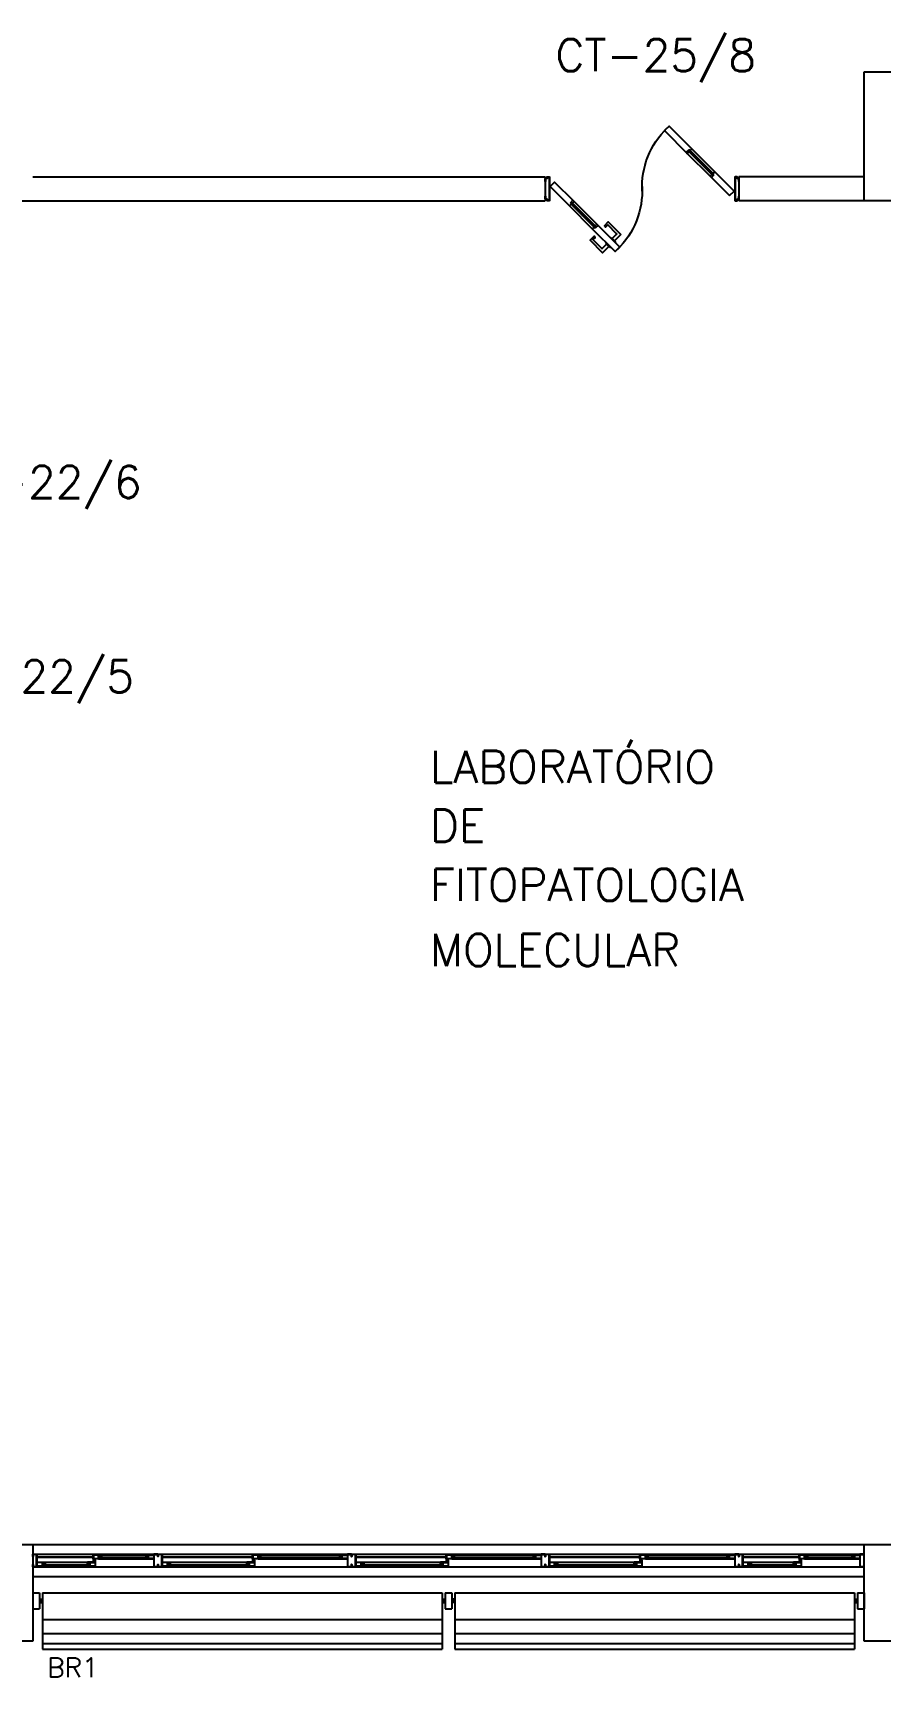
# Model space of a CAD drawing. Header units: millimetres. Extents: x 2686 to 2939, y 1294 to 1441.
# Drawn here: x 2767.12 to 2772.37, y 1331.7 to 1341.89 of the extents above; entities that cross this region are included whole.
import ezdxf

# ---------------------------------------------------------------- set-up
doc = ezdxf.new("R2010")
doc.units = ezdxf.units.MM
for name, color, linetype in [('AR-ALV', 2, 'Continuous'), ('AR-BRISES', 1, 'Continuous'), ('AR-ESQ', 1, 'Continuous'), ('AR-ESTC', 3, 'Continuous'), ('AR-PEITORIL', 1, 'Continuous'), ('AR-PORTA', 1, 'Continuous'), ('BR-LINHAS', 1, 'Continuous'), ('BR-MONTANTE', 242, 'Continuous'), ('BR-PAINEL', 1, 'Continuous'), ('BR-SUPORTE', 1, 'Continuous'), ('BR-TEXTO', 2, 'Continuous'), ('DT-ESQ-BAGUETE-C', 1, 'Continuous'), ('DT-ESQ-BAGUETE-V', 1, 'Continuous'), ('DT-ESQ-CHAPA DOBRADA-V', 1, 'Continuous'), ('DT-ESQ-PERFIL CADEIRA-C', 2, 'Continuous'), ('DT-ESQ-PERFIL CADEIRA-V', 2, 'Continuous'), ('DT-ESQ-PERFIL U SIMPLES-C', 2, 'Continuous'), ('DT-ESQ-PERFIL U-C', 2, 'Continuous'), ('DT-ESQ-PERFIL U-V', 1, 'Continuous'), ('DT-ESQ-VIDRO-C', 2, 'Continuous'), ('DT-TXTMOD', 1, 'Continuous'), ('ENDEREÇO', 2, 'Continuous'), ('maçaneta', 1, 'Continuous'), ('mov', 1, 'Continuous'), ('PM-PERFIL U-C', 2, 'Continuous'), ('PM-VIDRO', 2, 'Continuous'), ('pm1', 2, 'Continuous'), ('pm2', 2, 'Continuous'), ('TEXTO', 2, 'Continuous')]:
    doc.layers.add(name, color=color, linetype=linetype)
doc.styles.add('S10', font='simplex.shx', dxfattribs={"height": 0.1})
doc.styles.add('S12', font='simplex.shx', dxfattribs={"width": 1.1, "height": 0.12})
doc.styles.add('UNB-100', font='simplex.shx', dxfattribs={"height": 0.2})
doc.styles.add('UNB1-100', font='simplex.shx', dxfattribs={"height": 0.2})

# ---------------------------------------------------------------- blocks, each defined once
blk = doc.blocks.new('EF40-P')
at = {"layer": 'DT-ESQ-BAGUETE-C', "ltscale": 0.1}
for points in [[(0.422, -0.08), (0.409, -0.08), (0.409, -0.079), (0.422, -0.079, 0.414214), (0.422, -0.078), (0.422, -0.067, 0.414214), (0.422, -0.067), (0.409, -0.067), (0.409, -0.065), (0.422, -0.065, -0.414214), (0.424, -0.067), (0.424, -0.079, -0.414214)], [(0.702, -0.08), (0.715, -0.08), (0.715, -0.079), (0.702, -0.079, -0.414214), (0.702, -0.078), (0.702, -0.067, -0.414214), (0.702, -0.067), (0.715, -0.067), (0.715, -0.065), (0.702, -0.065, 0.414214), (0.7, -0.067), (0.7, -0.079, 0.414214)], [(1.41, -0.08), (1.396, -0.08), (1.396, -0.079), (1.409, -0.079, 0.414214), (1.41, -0.078), (1.41, -0.067, 0.414214), (1.409, -0.067), (1.396, -0.067), (1.396, -0.065), (1.41, -0.065, -0.414214), (1.411, -0.067), (1.411, -0.079, -0.414214)], [(1.901, -0.08), (1.915, -0.08), (1.915, -0.079), (1.902, -0.079, -0.414214), (1.901, -0.078), (1.901, -0.067, -0.414214), (1.902, -0.067), (1.915, -0.067), (1.915, -0.065), (1.901, -0.065, 0.414214), (1.9, -0.067), (1.9, -0.079, 0.414214)], [(2.61, -0.08), (2.596, -0.08), (2.596, -0.079), (2.609, -0.079, 0.414214), (2.61, -0.078), (2.61, -0.067, 0.414214), (2.609, -0.067), (2.596, -0.067), (2.596, -0.065), (2.61, -0.065, -0.414214), (2.611, -0.067), (2.611, -0.079, -0.414214)], [(3.101, -0.08), (3.115, -0.08), (3.115, -0.079), (3.102, -0.079, -0.414214), (3.101, -0.078), (3.101, -0.067, -0.414214), (3.102, -0.067), (3.115, -0.067), (3.115, -0.065), (3.101, -0.065, 0.414214), (3.1, -0.067), (3.1, -0.079, 0.414214)], [(3.81, -0.08), (3.796, -0.08), (3.796, -0.079), (3.809, -0.079, 0.414214), (3.81, -0.078), (3.81, -0.067, 0.414214), (3.809, -0.067), (3.796, -0.067), (3.796, -0.065), (3.81, -0.065, -0.414214), (3.811, -0.067), (3.811, -0.079, -0.414214)], [(4.301, -0.08), (4.315, -0.08), (4.315, -0.079), (4.302, -0.079, -0.414214), (4.301, -0.078), (4.301, -0.067, -0.414214), (4.302, -0.067), (4.315, -0.067), (4.315, -0.065), (4.301, -0.065, 0.414214), (4.3, -0.067), (4.3, -0.079, 0.414214)], [(4.797, -0.08), (4.784, -0.08), (4.784, -0.079), (4.797, -0.079, 0.414214), (4.797, -0.078), (4.797, -0.067, 0.414214), (4.797, -0.067), (4.784, -0.067), (4.784, -0.065), (4.797, -0.065, -0.414214), (4.799, -0.067), (4.799, -0.079, -0.414214)], [(5.076, -0.08), (5.09, -0.08), (5.09, -0.079), (5.077, -0.079, -0.414214), (5.076, -0.078), (5.076, -0.067, -0.414214), (5.077, -0.067), (5.09, -0.067), (5.09, -0.065), (5.076, -0.065, 0.414214), (5.075, -0.067), (5.075, -0.079, 0.414214)], [(0.073, -0.125), (0.06, -0.125), (0.06, -0.124), (0.073, -0.124, 0.414214), (0.073, -0.123), (0.073, -0.112, 0.414214), (0.073, -0.112), (0.06, -0.112), (0.06, -0.11), (0.073, -0.11, -0.414214), (0.075, -0.112), (0.075, -0.124, -0.414214)], [(0.339, -0.125), (0.352, -0.125), (0.352, -0.124), (0.34, -0.124, -0.414214), (0.339, -0.123), (0.339, -0.112, -0.414214), (0.34, -0.112), (0.352, -0.112), (0.352, -0.11), (0.339, -0.11, 0.414214), (0.337, -0.112), (0.337, -0.124, 0.414214)], [(0.848, -0.125), (0.835, -0.125), (0.835, -0.124), (0.848, -0.124, 0.414214), (0.848, -0.123), (0.848, -0.112, 0.414214), (0.848, -0.112), (0.835, -0.112), (0.835, -0.11), (0.848, -0.11, -0.414214), (0.85, -0.112), (0.85, -0.124, -0.414214)], [(1.326, -0.125), (1.34, -0.125), (1.34, -0.124), (1.327, -0.124, -0.414214), (1.326, -0.123), (1.326, -0.112, -0.414214), (1.327, -0.112), (1.34, -0.112), (1.34, -0.11), (1.326, -0.11, 0.414214), (1.325, -0.112), (1.325, -0.124, 0.414214)], [(2.048, -0.125), (2.035, -0.125), (2.035, -0.124), (2.048, -0.124, 0.414214), (2.048, -0.123), (2.048, -0.112, 0.414214), (2.048, -0.112), (2.035, -0.112), (2.035, -0.11), (2.048, -0.11, -0.414214), (2.05, -0.112), (2.05, -0.124, -0.414214)], [(2.526, -0.125), (2.54, -0.125), (2.54, -0.124), (2.527, -0.124, -0.414214), (2.526, -0.123), (2.526, -0.112, -0.414214), (2.527, -0.112), (2.54, -0.112), (2.54, -0.11), (2.526, -0.11, 0.414214), (2.525, -0.112), (2.525, -0.124, 0.414214)], [(3.248, -0.125), (3.235, -0.125), (3.235, -0.124), (3.248, -0.124, 0.414214), (3.248, -0.123), (3.248, -0.112, 0.414214), (3.248, -0.112), (3.235, -0.112), (3.235, -0.11), (3.248, -0.11, -0.414214), (3.25, -0.112), (3.25, -0.124, -0.414214)], [(3.726, -0.125), (3.74, -0.125), (3.74, -0.124), (3.727, -0.124, -0.414214), (3.726, -0.123), (3.726, -0.112, -0.414214), (3.727, -0.112), (3.74, -0.112), (3.74, -0.11), (3.726, -0.11, 0.414214), (3.725, -0.112), (3.725, -0.124, 0.414214)], [(4.448, -0.125), (4.435, -0.125), (4.435, -0.124), (4.448, -0.124, 0.414214), (4.448, -0.123), (4.448, -0.112, 0.414214), (4.448, -0.112), (4.435, -0.112), (4.435, -0.11), (4.448, -0.11, -0.414214), (4.45, -0.112), (4.45, -0.124, -0.414214)], [(4.714, -0.125), (4.727, -0.125), (4.727, -0.124), (4.714, -0.124, -0.414214), (4.714, -0.123), (4.714, -0.112, -0.414214), (4.714, -0.112), (4.727, -0.112), (4.727, -0.11), (4.714, -0.11, 0.414214), (4.712, -0.112), (4.712, -0.124, 0.414214)]]:
    blk.add_lwpolyline(points, format="xyb", close=True, dxfattribs=at)
at = {"layer": 'DT-ESQ-BAGUETE-V', "ltscale": 0.1}
for p, q in [((0.422, -0.065), (0.702, -0.065)), ((1.41, -0.065), (1.901, -0.065)), ((2.61, -0.065), (3.101, -0.065)), ((3.81, -0.065), (4.301, -0.065)), ((4.797, -0.065), (5.076, -0.065)), ((0.073, -0.11), (0.339, -0.11)), ((0.848, -0.11), (1.326, -0.11)), ((2.048, -0.11), (2.526, -0.11)), ((3.248, -0.11), (3.726, -0.11)), ((4.448, -0.11), (4.714, -0.11))]:
    blk.add_line(p, q, dxfattribs=at)
at = {"layer": 'DT-ESQ-CHAPA DOBRADA-V', "ltscale": 0.1}
for p, q in [((0.025, -0.077), (0.374, -0.077)), ((0.025, -0.08), (0.374, -0.08)), ((0.8, -0.077), (1.361, -0.077)), ((0.8, -0.08), (1.361, -0.08)), ((2, -0.077), (2.561, -0.077)), ((2, -0.08), (2.561, -0.08)), ((3.2, -0.077), (3.761, -0.077)), ((3.2, -0.08), (3.761, -0.08)), ((4.4, -0.077), (4.749, -0.077)), ((4.4, -0.08), (4.749, -0.08))]:
    blk.add_line(p, q, dxfattribs=at)
at = {"layer": 'DT-ESQ-PERFIL CADEIRA-C', "ltscale": 0.1}
for p, q in [((0.376, -0.088), (0.422, -0.088)), ((0.75, -0.088), (0.702, -0.088)), ((1.363, -0.088), (1.41, -0.088)), ((1.95, -0.088), (1.901, -0.088)), ((2.563, -0.088), (2.61, -0.088)), ((3.15, -0.088), (3.101, -0.088)), ((3.763, -0.088), (3.81, -0.088)), ((4.35, -0.088), (4.301, -0.088)), ((4.751, -0.088), (4.797, -0.088)), ((5.125, -0.088), (5.076, -0.088)), ((0.025, -0.134), (0.073, -0.134)), ((0.385, -0.134), (0.339, -0.134)), ((0.8, -0.134), (0.848, -0.134)), ((1.373, -0.134), (1.326, -0.134)), ((2, -0.134), (2.048, -0.134)), ((2.573, -0.134), (2.526, -0.134)), ((3.2, -0.134), (3.248, -0.134)), ((3.773, -0.134), (3.726, -0.134)), ((4.4, -0.134), (4.448, -0.134)), ((4.76, -0.134), (4.714, -0.134))]:
    blk.add_line(p, q, dxfattribs=at)
for points in [[(0.422, -0.087, -1), (0.422, -0.09), (0.376, -0.09, -0.414214), (0.374, -0.088), (0.374, -0.067, -0.414214), (0.376, -0.065), (0.407, -0.065, -0.414214), (0.409, -0.067), (0.409, -0.087)], [(0.409, -0.088, -0.198913), (0.408, -0.088, -0.198913), (0.407, -0.087), (0.407, -0.067, 0.414214), (0.407, -0.067), (0.376, -0.067, 0.414214), (0.375, -0.067), (0.375, -0.088, 0.414214), (0.376, -0.088)], [(0.702, -0.09), (0.75, -0.09), (0.75, -0.088), (0.715, -0.088, 0.198912), (0.716, -0.088, 0.198913), (0.716, -0.087), (0.716, -0.067, -0.414214), (0.717, -0.067), (0.75, -0.067), (0.75, -0.065), (0.716, -0.065, 0.414214), (0.715, -0.067), (0.715, -0.079), (0.715, -0.08), (0.715, -0.087), (0.702, -0.087, 1)], [(1.41, -0.087, -1), (1.41, -0.09), (1.363, -0.09, -0.414214), (1.361, -0.088), (1.361, -0.067, -0.414214), (1.363, -0.065), (1.395, -0.065, -0.414214), (1.396, -0.067), (1.396, -0.087)], [(1.396, -0.088, -0.198913), (1.395, -0.088, -0.198913), (1.395, -0.087), (1.395, -0.067, 0.414214), (1.394, -0.067), (1.363, -0.067, 0.414214), (1.363, -0.067), (1.363, -0.088, 0.414214), (1.363, -0.088)], [(1.901, -0.09), (1.95, -0.09), (1.95, -0.088), (1.915, -0.088, 0.198912), (1.916, -0.088, 0.198913), (1.916, -0.087), (1.916, -0.067, -0.414214), (1.917, -0.067), (1.95, -0.067), (1.95, -0.065), (1.916, -0.065, 0.414214), (1.915, -0.067), (1.915, -0.079), (1.915, -0.08), (1.915, -0.087), (1.901, -0.087, 1)], [(2.61, -0.087, -1), (2.61, -0.09), (2.563, -0.09, -0.414214), (2.561, -0.088), (2.561, -0.067, -0.414214), (2.563, -0.065), (2.595, -0.065, -0.414214), (2.596, -0.067), (2.596, -0.087)], [(2.596, -0.088, -0.198913), (2.595, -0.088, -0.198913), (2.595, -0.087), (2.595, -0.067, 0.414214), (2.594, -0.067), (2.563, -0.067, 0.414214), (2.563, -0.067), (2.563, -0.088, 0.414214), (2.563, -0.088)], [(3.101, -0.09), (3.15, -0.09), (3.15, -0.088), (3.115, -0.088, 0.198912), (3.116, -0.088, 0.198913), (3.116, -0.087), (3.116, -0.067, -0.414214), (3.117, -0.067), (3.15, -0.067), (3.15, -0.065), (3.116, -0.065, 0.414214), (3.115, -0.067), (3.115, -0.079), (3.115, -0.08), (3.115, -0.087), (3.101, -0.087, 1)], [(3.81, -0.087, -1), (3.81, -0.09), (3.763, -0.09, -0.414214), (3.761, -0.088), (3.761, -0.067, -0.414214), (3.763, -0.065), (3.795, -0.065, -0.414214), (3.796, -0.067), (3.796, -0.087)], [(3.796, -0.088, -0.198913), (3.795, -0.088, -0.198913), (3.795, -0.087), (3.795, -0.067, 0.414214), (3.794, -0.067), (3.763, -0.067, 0.414214), (3.763, -0.067), (3.763, -0.088, 0.414214), (3.763, -0.088)], [(4.301, -0.09), (4.35, -0.09), (4.35, -0.088), (4.315, -0.088, 0.198912), (4.316, -0.088, 0.198913), (4.316, -0.087), (4.316, -0.067, -0.414214), (4.317, -0.067), (4.35, -0.067), (4.35, -0.065), (4.316, -0.065, 0.414214), (4.315, -0.067), (4.315, -0.079), (4.315, -0.08), (4.315, -0.087), (4.301, -0.087, 1)], [(4.797, -0.087, -1), (4.797, -0.09), (4.751, -0.09, -0.414214), (4.749, -0.088), (4.749, -0.067, -0.414214), (4.751, -0.065), (4.782, -0.065, -0.414214), (4.784, -0.067), (4.784, -0.087)], [(4.784, -0.088, -0.198913), (4.783, -0.088, -0.198913), (4.782, -0.087), (4.782, -0.067, 0.414214), (4.782, -0.067), (4.751, -0.067, 0.414214), (4.75, -0.067), (4.75, -0.088, 0.414214), (4.751, -0.088)], [(5.076, -0.09), (5.125, -0.09), (5.125, -0.088), (5.09, -0.088, 0.198912), (5.091, -0.088, 0.198913), (5.091, -0.087), (5.091, -0.067, -0.414214), (5.092, -0.067), (5.125, -0.067), (5.125, -0.065), (5.091, -0.065, 0.414214), (5.09, -0.067), (5.09, -0.079), (5.09, -0.08), (5.09, -0.087), (5.076, -0.087, 1)], [(0.073, -0.135), (0.025, -0.135), (0.025, -0.134), (0.06, -0.134, -0.198912), (0.059, -0.133, -0.198913), (0.059, -0.132), (0.059, -0.112, 0.414214), (0.058, -0.112), (0.025, -0.112), (0.025, -0.11), (0.059, -0.11, -0.414214), (0.06, -0.112), (0.06, -0.124), (0.06, -0.125), (0.06, -0.132), (0.073, -0.132, -1)], [(0.339, -0.132, 1), (0.339, -0.135), (0.385, -0.135, 0.414214), (0.387, -0.133), (0.387, -0.112, 0.414214), (0.385, -0.11), (0.354, -0.11, 0.414214), (0.352, -0.112), (0.352, -0.132)], [(0.352, -0.134, 0.198913), (0.354, -0.133, 0.198913), (0.354, -0.132), (0.354, -0.112, -0.414214), (0.354, -0.112), (0.385, -0.112, -0.414214), (0.386, -0.112), (0.386, -0.133, -0.414214), (0.385, -0.134)], [(0.848, -0.135), (0.8, -0.135), (0.8, -0.134), (0.835, -0.134, -0.198912), (0.834, -0.133, -0.198913), (0.833, -0.132), (0.833, -0.112, 0.414214), (0.833, -0.112), (0.8, -0.112), (0.8, -0.11), (0.833, -0.11, -0.414214), (0.835, -0.112), (0.835, -0.124), (0.835, -0.125), (0.835, -0.132), (0.848, -0.132, -1)], [(1.326, -0.132, 1), (1.326, -0.135), (1.373, -0.135, 0.414214), (1.375, -0.133), (1.375, -0.112, 0.414214), (1.373, -0.11), (1.341, -0.11, 0.414214), (1.34, -0.112), (1.34, -0.132)], [(1.34, -0.134, 0.198913), (1.341, -0.133, 0.198913), (1.341, -0.132), (1.341, -0.112, -0.414214), (1.342, -0.112), (1.373, -0.112, -0.414214), (1.373, -0.112), (1.373, -0.133, -0.414214), (1.373, -0.134)], [(2.048, -0.135), (2, -0.135), (2, -0.134), (2.035, -0.134, -0.198912), (2.034, -0.133, -0.198913), (2.033, -0.132), (2.033, -0.112, 0.414214), (2.033, -0.112), (2, -0.112), (2, -0.11), (2.033, -0.11, -0.414214), (2.035, -0.112), (2.035, -0.124), (2.035, -0.125), (2.035, -0.132), (2.048, -0.132, -1)], [(2.526, -0.132, 1), (2.526, -0.135), (2.573, -0.135, 0.414214), (2.575, -0.133), (2.575, -0.112, 0.414214), (2.573, -0.11), (2.541, -0.11, 0.414214), (2.54, -0.112), (2.54, -0.132)], [(2.54, -0.134, 0.198913), (2.541, -0.133, 0.198913), (2.541, -0.132), (2.541, -0.112, -0.414214), (2.542, -0.112), (2.573, -0.112, -0.414214), (2.573, -0.112), (2.573, -0.133, -0.414214), (2.573, -0.134)], [(3.248, -0.135), (3.2, -0.135), (3.2, -0.134), (3.235, -0.134, -0.198912), (3.234, -0.133, -0.198913), (3.233, -0.132), (3.233, -0.112, 0.414214), (3.233, -0.112), (3.2, -0.112), (3.2, -0.11), (3.233, -0.11, -0.414214), (3.235, -0.112), (3.235, -0.124), (3.235, -0.125), (3.235, -0.132), (3.248, -0.132, -1)], [(3.726, -0.132, 1), (3.726, -0.135), (3.773, -0.135, 0.414214), (3.775, -0.133), (3.775, -0.112, 0.414214), (3.773, -0.11), (3.741, -0.11, 0.414214), (3.74, -0.112), (3.74, -0.132)], [(3.74, -0.134, 0.198913), (3.741, -0.133, 0.198913), (3.741, -0.132), (3.741, -0.112, -0.414214), (3.742, -0.112), (3.773, -0.112, -0.414214), (3.773, -0.112), (3.773, -0.133, -0.414214), (3.773, -0.134)], [(4.448, -0.135), (4.4, -0.135), (4.4, -0.134), (4.435, -0.134, -0.198912), (4.434, -0.133, -0.198913), (4.433, -0.132), (4.433, -0.112, 0.414214), (4.433, -0.112), (4.4, -0.112), (4.4, -0.11), (4.433, -0.11, -0.414214), (4.435, -0.112), (4.435, -0.124), (4.435, -0.125), (4.435, -0.132), (4.448, -0.132, -1)], [(4.714, -0.132, 1), (4.714, -0.135), (4.76, -0.135, 0.414214), (4.762, -0.133), (4.762, -0.112, 0.414214), (4.76, -0.11), (4.729, -0.11, 0.414214), (4.727, -0.112), (4.727, -0.132)], [(4.727, -0.134, 0.198913), (4.729, -0.133, 0.198913), (4.729, -0.132), (4.729, -0.112, -0.414214), (4.729, -0.112), (4.76, -0.112, -0.414214), (4.761, -0.112), (4.761, -0.133, -0.414214), (4.76, -0.134)]]:
    blk.add_lwpolyline(points, format="xyb", close=True, dxfattribs=at)
at = {"layer": 'DT-ESQ-PERFIL CADEIRA-V', "ltscale": 0.1}
for p, q in [((0.407, -0.09), (0.702, -0.09)), ((1.395, -0.09), (1.901, -0.09)), ((2.595, -0.09), (3.101, -0.09)), ((3.795, -0.09), (4.301, -0.09)), ((4.782, -0.09), (5.076, -0.09)), ((0.073, -0.135), (0.339, -0.135)), ((0.848, -0.135), (1.326, -0.135)), ((2.048, -0.135), (2.526, -0.135)), ((3.248, -0.135), (3.726, -0.135)), ((4.448, -0.135), (4.714, -0.135))]:
    blk.add_line(p, q, dxfattribs=at)
at = {"layer": 'DT-ESQ-PERFIL U SIMPLES-C', "ltscale": 0.1}
for points in [[(0.376, -0.102), (0.384, -0.102), (0.384, -0.1), (0.376, -0.1, -0.414214), (0.375, -0.1), (0.375, -0.092, -0.414214), (0.376, -0.091), (0.384, -0.091), (0.384, -0.09), (0.376, -0.09, 0.414214), (0.374, -0.092), (0.374, -0.1, 0.414214)], [(0.385, -0.098), (0.377, -0.098), (0.377, -0.1), (0.385, -0.1, -0.414214), (0.386, -0.1), (0.386, -0.108, -0.414214), (0.385, -0.109), (0.377, -0.109), (0.377, -0.11), (0.385, -0.11, 0.414214), (0.387, -0.108), (0.387, -0.1, 0.414214)], [(1.363, -0.102), (1.371, -0.102), (1.371, -0.1), (1.363, -0.1, -0.414214), (1.363, -0.1), (1.363, -0.092, -0.414214), (1.363, -0.091), (1.371, -0.091), (1.371, -0.09), (1.363, -0.09, 0.414214), (1.361, -0.092), (1.361, -0.1, 0.414214)], [(1.373, -0.098), (1.365, -0.098), (1.365, -0.1), (1.373, -0.1, -0.414214), (1.373, -0.1), (1.373, -0.108, -0.414214), (1.373, -0.109), (1.365, -0.109), (1.365, -0.11), (1.373, -0.11, 0.414214), (1.375, -0.108), (1.375, -0.1, 0.414214)], [(2.563, -0.102), (2.571, -0.102), (2.571, -0.1), (2.563, -0.1, -0.414214), (2.563, -0.1), (2.563, -0.092, -0.414214), (2.563, -0.091), (2.571, -0.091), (2.571, -0.09), (2.563, -0.09, 0.414214), (2.561, -0.092), (2.561, -0.1, 0.414214)], [(2.573, -0.098), (2.565, -0.098), (2.565, -0.1), (2.573, -0.1, -0.414214), (2.573, -0.1), (2.573, -0.108, -0.414214), (2.573, -0.109), (2.565, -0.109), (2.565, -0.11), (2.573, -0.11, 0.414214), (2.575, -0.108), (2.575, -0.1, 0.414214)], [(3.763, -0.102), (3.771, -0.102), (3.771, -0.1), (3.763, -0.1, -0.414214), (3.763, -0.1), (3.763, -0.092, -0.414214), (3.763, -0.091), (3.771, -0.091), (3.771, -0.09), (3.763, -0.09, 0.414214), (3.761, -0.092), (3.761, -0.1, 0.414214)], [(3.773, -0.098), (3.765, -0.098), (3.765, -0.1), (3.773, -0.1, -0.414214), (3.773, -0.1), (3.773, -0.108, -0.414214), (3.773, -0.109), (3.765, -0.109), (3.765, -0.11), (3.773, -0.11, 0.414214), (3.775, -0.108), (3.775, -0.1, 0.414214)], [(4.751, -0.102), (4.759, -0.102), (4.759, -0.1), (4.751, -0.1, -0.414214), (4.75, -0.1), (4.75, -0.092, -0.414214), (4.751, -0.091), (4.759, -0.091), (4.759, -0.09), (4.751, -0.09, 0.414214), (4.749, -0.092), (4.749, -0.1, 0.414214)], [(4.76, -0.098), (4.752, -0.098), (4.752, -0.1), (4.76, -0.1, -0.414214), (4.761, -0.1), (4.761, -0.108, -0.414214), (4.76, -0.109), (4.752, -0.109), (4.752, -0.11), (4.76, -0.11, 0.414214), (4.762, -0.108), (4.762, -0.1, 0.414214)]]:
    blk.add_lwpolyline(points, format="xyb", close=True, dxfattribs=at)
at = {"layer": 'DT-ESQ-PERFIL U-C', "ltscale": 0.1}
for points in [[(0, -0.062, -0.414214), (0.001, -0.06), (0.023, -0.06, -0.414214), (0.025, -0.062), (0.025, -0.139, -0.414214), (0.023, -0.14), (0.001, -0.14, -0.414214), (0, -0.139), (0, -0.125), (0.001, -0.125), (0.001, -0.138, 0.414214), (0.002, -0.139), (0.023, -0.139, 0.414214), (0.023, -0.138), (0.023, -0.062, 0.414214), (0.023, -0.062), (0.002, -0.062, 0.414214), (0.001, -0.062), (0.001, -0.075), (0, -0.075)], [(0.775, -0.062, 0.414214), (0.773, -0.06), (0.751, -0.06, 0.414214), (0.75, -0.062), (0.75, -0.139, 0.414214), (0.751, -0.14), (0.773, -0.14, 0.414214), (0.775, -0.139), (0.775, -0.125), (0.773, -0.125), (0.773, -0.138, -0.414214), (0.773, -0.139), (0.752, -0.139, -0.414214), (0.751, -0.138), (0.751, -0.062, -0.414214), (0.752, -0.062), (0.773, -0.062, -0.414214), (0.773, -0.062), (0.773, -0.075), (0.775, -0.075)], [(0.775, -0.062, -0.414214), (0.776, -0.06), (0.798, -0.06, -0.414214), (0.8, -0.062), (0.8, -0.139, -0.414214), (0.798, -0.14), (0.776, -0.14, -0.414214), (0.775, -0.139), (0.775, -0.125), (0.776, -0.125), (0.776, -0.138, 0.414214), (0.777, -0.139), (0.798, -0.139, 0.414214), (0.798, -0.138), (0.798, -0.062, 0.414214), (0.798, -0.062), (0.777, -0.062, 0.414214), (0.776, -0.062), (0.776, -0.075), (0.775, -0.075)], [(1.975, -0.062, 0.414214), (1.973, -0.06), (1.951, -0.06, 0.414214), (1.95, -0.062), (1.95, -0.139, 0.414214), (1.951, -0.14), (1.973, -0.14, 0.414214), (1.975, -0.139), (1.975, -0.125), (1.973, -0.125), (1.973, -0.138, -0.414214), (1.973, -0.139), (1.952, -0.139, -0.414214), (1.951, -0.138), (1.951, -0.062, -0.414214), (1.952, -0.062), (1.973, -0.062, -0.414214), (1.973, -0.062), (1.973, -0.075), (1.975, -0.075)], [(1.975, -0.062, -0.414214), (1.976, -0.06), (1.998, -0.06, -0.414214), (2, -0.062), (2, -0.139, -0.414214), (1.998, -0.14), (1.976, -0.14, -0.414214), (1.975, -0.139), (1.975, -0.125), (1.976, -0.125), (1.976, -0.138, 0.414214), (1.977, -0.139), (1.998, -0.139, 0.414214), (1.998, -0.138), (1.998, -0.062, 0.414214), (1.998, -0.062), (1.977, -0.062, 0.414214), (1.976, -0.062), (1.976, -0.075), (1.975, -0.075)], [(3.175, -0.062, 0.414214), (3.173, -0.06), (3.151, -0.06, 0.414214), (3.15, -0.062), (3.15, -0.139, 0.414214), (3.151, -0.14), (3.173, -0.14, 0.414214), (3.175, -0.139), (3.175, -0.125), (3.173, -0.125), (3.173, -0.138, -0.414214), (3.173, -0.139), (3.152, -0.139, -0.414214), (3.151, -0.138), (3.151, -0.062, -0.414214), (3.152, -0.062), (3.173, -0.062, -0.414214), (3.173, -0.062), (3.173, -0.075), (3.175, -0.075)], [(3.175, -0.062, -0.414214), (3.176, -0.06), (3.198, -0.06, -0.414214), (3.2, -0.062), (3.2, -0.139, -0.414214), (3.198, -0.14), (3.176, -0.14, -0.414214), (3.175, -0.139), (3.175, -0.125), (3.176, -0.125), (3.176, -0.138, 0.414214), (3.177, -0.139), (3.198, -0.139, 0.414214), (3.198, -0.138), (3.198, -0.062, 0.414214), (3.198, -0.062), (3.177, -0.062, 0.414214), (3.176, -0.062), (3.176, -0.075), (3.175, -0.075)], [(4.375, -0.062, 0.414214), (4.373, -0.06), (4.351, -0.06, 0.414214), (4.35, -0.062), (4.35, -0.139, 0.414214), (4.351, -0.14), (4.373, -0.14, 0.414214), (4.375, -0.139), (4.375, -0.125), (4.373, -0.125), (4.373, -0.138, -0.414214), (4.373, -0.139), (4.352, -0.139, -0.414214), (4.351, -0.138), (4.351, -0.062, -0.414214), (4.352, -0.062), (4.373, -0.062, -0.414214), (4.373, -0.062), (4.373, -0.075), (4.375, -0.075)], [(4.375, -0.062, -0.414214), (4.376, -0.06), (4.398, -0.06, -0.414214), (4.4, -0.062), (4.4, -0.139, -0.414214), (4.398, -0.14), (4.376, -0.14, -0.414214), (4.375, -0.139), (4.375, -0.125), (4.376, -0.125), (4.376, -0.138, 0.414214), (4.377, -0.139), (4.398, -0.139, 0.414214), (4.398, -0.138), (4.398, -0.062, 0.414214), (4.398, -0.062), (4.377, -0.062, 0.414214), (4.376, -0.062), (4.376, -0.075), (4.375, -0.075)], [(5.15, -0.062, 0.414214), (5.148, -0.06), (5.126, -0.06, 0.414214), (5.125, -0.062), (5.125, -0.139, 0.414214), (5.126, -0.14), (5.148, -0.14, 0.414214), (5.15, -0.139), (5.15, -0.125), (5.148, -0.125), (5.148, -0.138, -0.414214), (5.148, -0.139), (5.127, -0.139, -0.414214), (5.126, -0.138), (5.126, -0.062, -0.414214), (5.127, -0.062), (5.148, -0.062, -0.414214), (5.148, -0.062), (5.148, -0.075), (5.15, -0.075)]]:
    blk.add_lwpolyline(points, format="xyb", close=True, dxfattribs=at)
at = {"layer": 'DT-ESQ-PERFIL U-V', "ltscale": 0.1}
for p, q in [((0.023, -0.06), (0.751, -0.06)), ((0.798, -0.06), (1.951, -0.06)), ((1.998, -0.06), (3.151, -0.06)), ((3.198, -0.06), (4.351, -0.06)), ((4.398, -0.06), (5.126, -0.06)), ((0.023, -0.14), (0.751, -0.14)), ((0.798, -0.14), (1.951, -0.14)), ((1.998, -0.14), (3.151, -0.14)), ((3.198, -0.14), (4.351, -0.14)), ((4.398, -0.14), (5.126, -0.14))]:
    blk.add_line(p, q, dxfattribs=at)
at = {"layer": 'DT-ESQ-VIDRO-C', "ltscale": 0.1}
for points in [[(0.713, -0.085), (0.713, -0.082), (0.412, -0.082), (0.412, -0.085)], [(1.912, -0.085), (1.912, -0.082), (1.399, -0.082), (1.399, -0.085)], [(3.112, -0.085), (3.112, -0.082), (2.599, -0.082), (2.599, -0.085)], [(4.312, -0.085), (4.312, -0.082), (3.799, -0.082), (3.799, -0.085)], [(5.087, -0.085), (5.087, -0.082), (4.786, -0.082), (4.786, -0.085)], [(0.063, -0.13), (0.063, -0.127), (0.349, -0.127), (0.349, -0.13)], [(0.838, -0.13), (0.838, -0.127), (1.337, -0.127), (1.337, -0.13)], [(2.038, -0.13), (2.038, -0.127), (2.537, -0.127), (2.537, -0.13)], [(3.238, -0.13), (3.238, -0.127), (3.737, -0.127), (3.737, -0.13)], [(4.438, -0.13), (4.438, -0.127), (4.724, -0.127), (4.724, -0.13)]]:
    blk.add_lwpolyline(points, close=True, dxfattribs=at)
at = {"layer": 'DT-TXTMOD', "ltscale": 0.1, "style": 'S10', "flags": 3}
for tag, p in [('M01', (0.025, -0.28)), ('M02', (0.325, -0.28)), ('M03', (0.627, -0.28)), ('M04', (0.929, -0.28)), ('M05', (1.231, -0.28)), ('M06', (1.532, -0.28)), ('M07', (1.834, -0.28)), ('M08', (2.136, -0.28)), ('M09', (2.438, -0.28)), ('M10', (2.739, -0.28)), ('M11', (3.041, -0.28)), ('M12', (3.343, -0.28)), ('M13', (3.645, -0.28)), ('M14', (3.946, -0.28)), ('M15', (4.248, -0.28)), ('M16', (4.55, -0.28)), ('M17', (4.852, -0.28))]:
    blk.add_attdef(tag, p, '', height=0.1, dxfattribs=at)
blk = doc.blocks.new('BR-MODULO1')
at = {"layer": 'BR-LINHAS'}
for p, q in [((0.06, -0.265), (2.535, -0.265)), ((2.615, -0.265), (5.09, -0.265)), ((0.06, -0.352), (2.535, -0.352)), ((2.615, -0.352), (5.09, -0.352)), ((0.06, -0.415), (2.535, -0.415)), ((2.615, -0.415), (5.09, -0.415))]:
    blk.add_line(p, q, dxfattribs=at)
at = {"layer": 'BR-MONTANTE'}
for p, q in [((0, -0.1), (0, -0.2)), ((0, -0.1), (0.04, -0.1)), ((0.04, -0.1), (0.04, -0.2)), ((2.555, -0.1), (2.595, -0.1)), ((2.555, -0.1), (2.555, -0.2)), ((2.595, -0.1), (2.595, -0.2)), ((5.11, -0.1), (5.11, -0.2)), ((5.11, -0.1), (5.15, -0.1)), ((5.15, -0.1), (5.15, -0.2)), ((0, -0.2), (0.04, -0.2)), ((2.555, -0.2), (2.595, -0.2)), ((5.11, -0.2), (5.15, -0.2))]:
    blk.add_line(p, q, dxfattribs=at)
at = {"layer": 'BR-PAINEL'}
for p, q in [((0.06, -0.1), (2.535, -0.1)), ((0.06, -0.1), (0.06, -0.45)), ((2.535, -0.1), (2.535, -0.45)), ((2.615, -0.1), (2.615, -0.45)), ((2.615, -0.1), (5.09, -0.1)), ((5.09, -0.1), (5.09, -0.45)), ((0.06, -0.45), (2.535, -0.45)), ((2.615, -0.45), (5.09, -0.45))]:
    blk.add_line(p, q, dxfattribs=at)
at = {"layer": 'BR-SUPORTE'}
for p, q in [((0.04, -0.14), (0.06, -0.14)), ((0.04, -0.16), (0.06, -0.16)), ((0.05, -0.14), (0.05, -0.16)), ((2.535, -0.14), (2.555, -0.14)), ((2.535, -0.16), (2.555, -0.16)), ((2.545, -0.14), (2.545, -0.16)), ((2.615, -0.14), (2.595, -0.14)), ((2.615, -0.16), (2.595, -0.16)), ((2.605, -0.14), (2.605, -0.16)), ((5.09, -0.14), (5.11, -0.14)), ((5.09, -0.16), (5.11, -0.16)), ((5.1, -0.14), (5.1, -0.16))]:
    blk.add_line(p, q, dxfattribs=at)
blk = doc.blocks.new('PM7B')
at = {"layer": 'maçaneta'}
for points in [[(0.732, -0.208), (0.771, -0.247), (0.785, -0.233), (0.758, -0.206, -0.414214), (0.758, -0.204), (0.813, -0.148), (0.827, -0.162), (0.834, -0.155), (0.81, -0.13)], [(0.806, -0.282), (0.845, -0.321), (0.923, -0.243), (0.898, -0.219), (0.891, -0.226), (0.905, -0.24), (0.849, -0.295, -0.414214), (0.847, -0.295), (0.82, -0.268)], [(0.845, -0.321), (0.806, -0.282), (0.82, -0.268), (0.847, -0.295, 0.414214), (0.849, -0.295), (0.905, -0.24), (0.891, -0.226), (0.898, -0.219), (0.923, -0.243)]]:
    blk.add_lwpolyline(points, format="xyb", close=True, dxfattribs=at)
for points in [[(0.792, -0.226), (0.764, -0.254), (0.767, -0.258), (0.795, -0.229)], [(0.792, -0.226), (0.764, -0.254), (0.767, -0.258), (0.795, -0.229)], [(0.827, -0.261), (0.799, -0.289), (0.795, -0.286), (0.824, -0.258)], [(0.827, -0.261), (0.799, -0.289), (0.795, -0.286), (0.824, -0.258)]]:
    blk.add_lwpolyline(points, close=True, dxfattribs=at)
at = {"layer": 'mov'}
for centre, start, end in [((0.099, 0.089), 356.8029, 46.3992), ((1.101, 0.061), 176.8029, 226.3992)]:
    blk.add_arc(centre, 0.501, start, end, dxfattribs=at)
at = {"layer": 'PM-PERFIL U-C'}
for p, q in [((0, 0.12), (0, 0.139)), ((0.002, 0.12), (0, 0.12)), ((0.001, 0.14), (0.01, 0.14)), ((0.01, 0.138), (0.002, 0.138)), ((0.002, 0.138), (0.002, 0.12)), ((0.01, 0.14), (0.01, 0.149)), ((0.012, 0.15), (0.023, 0.15)), ((0.023, 0.148), (0.012, 0.148)), ((0.012, 0.148), (0.012, 0.14)), ((0.023, 0.148), (0.023, 0.002)), ((0.025, 0.149), (0.025, 0.001)), ((1.175, 0.149), (1.175, 0.001)), ((1.188, 0.15), (1.176, 0.15)), ((1.177, 0.148), (1.188, 0.148)), ((1.177, 0.148), (1.177, 0.002)), ((1.188, 0.148), (1.188, 0.14)), ((1.189, 0.138), (1.198, 0.138)), ((1.19, 0.14), (1.19, 0.149)), ((1.198, 0.14), (1.19, 0.14)), ((1.198, 0.138), (1.198, 0.12)), ((1.198, 0.12), (1.2, 0.12)), ((1.2, 0.12), (1.2, 0.139)), ((0, 0.012), (0, 0.03)), ((0, 0.03), (0.002, 0.03)), ((0.01, 0.01), (0.001, 0.01)), ((0.002, 0.03), (0.002, 0.012)), ((0.002, 0.012), (0.01, 0.012)), ((0.01, 0.001), (0.01, 0.01)), ((0.012, 0.01), (0.012, 0.002)), ((0.012, 0.002), (0.023, 0.002)), ((0.023, 0), (0.012, 0)), ((1.188, 0.002), (1.177, 0.002)), ((1.176, 0), (1.188, 0)), ((1.188, 0.01), (1.188, 0.002)), ((1.198, 0.012), (1.189, 0.012)), ((1.19, 0.01), (1.198, 0.01)), ((1.19, 0.001), (1.19, 0.01)), ((1.198, 0.03), (1.198, 0.012)), ((1.2, 0.03), (1.198, 0.03)), ((1.2, 0.012), (1.2, 0.03))]:
    blk.add_line(p, q, dxfattribs=at)
for centre, start, end in [((0.001, 0.139), 90, 180), ((0.012, 0.149), 90, 180), ((0.01, 0.14), 270, 0), ((0.023, 0.149), 0, 90), ((1.176, 0.149), 90, 180), ((1.188, 0.149), 0, 90), ((1.189, 0.14), 180, 270), ((1.198, 0.139), 0, 90), ((0.001, 0.012), 180, 270), ((0.01, 0.01), 0, 90), ((0.012, 0.001), 180, 270), ((0.023, 0.001), 269.9386, 0), ((1.176, 0.001), 180, 270.0614), ((1.189, 0.01), 90, 180), ((1.188, 0.001), 270, 0), ((1.198, 0.012), 270, 0)]:
    blk.add_arc(centre, 0.0015, start, end, dxfattribs=at)
at = {"layer": 'PM-VIDRO'}
for p, q in [((0.161, 0.171), (0.302, 0.312)), ((0.309, 0.305), (0.168, 0.164)), ((0.891, -0.155), (1.032, -0.014)), ((1.039, -0.021), (0.898, -0.162))]:
    blk.add_line(p, q, dxfattribs=at)
at = {"layer": 'pm1'}
for p, q in [((0.302, 0.312), (0.291, 0.323)), ((0.302, 0.312), (0.309, 0.319)), ((0.327, 0.302), (0.309, 0.319)), ((0.316, 0.312), (0.309, 0.305)), ((0.32, 0.294), (0.309, 0.305)), ((0.327, 0.302), (0.32, 0.294)), ((0.03, 0.061), (0.15, 0.181)), ((0.178, 0.153), (0.058, 0.033)), ((0.15, 0.181), (0.161, 0.171)), ((0.154, 0.164), (0.161, 0.171)), ((0.171, 0.146), (0.154, 0.164)), ((0.168, 0.164), (0.161, 0.157)), ((0.168, 0.164), (0.178, 0.153)), ((0.178, 0.153), (0.171, 0.146)), ((0.058, 0.033), (0.03, 0.061)), ((1.022, -0.003), (1.029, 0.004)), ((1.029, 0.004), (1.046, -0.014)), ((1.032, -0.014), (1.039, -0.007)), ((1.046, -0.014), (1.039, -0.021)), ((0.873, -0.152), (0.88, -0.144)), ((0.873, -0.152), (0.891, -0.169)), ((0.88, -0.144), (0.891, -0.155)), ((0.884, -0.162), (0.891, -0.155)), ((0.898, -0.162), (0.891, -0.169)), ((0.898, -0.162), (0.909, -0.173))]:
    blk.add_line(p, q, dxfattribs=at)
for points in [[(0.291, 0.323), (0.433, 0.464), (0.461, 0.436), (0.32, 0.294)], [(1.032, -0.014), (1.022, -0.003), (1.142, 0.117), (1.17, 0.089), (1.05, -0.031), (1.039, -0.021)], [(0.909, -0.173), (0.767, -0.314), (0.739, -0.286), (0.873, -0.152)]]:
    blk.add_lwpolyline(points, dxfattribs=at)
at = {"layer": 'pm2', "color": 1}
for p, q in [((0.15, 0.181), (0.291, 0.323)), ((0.32, 0.294), (0.178, 0.153)), ((0.88, -0.144), (1.022, -0.003)), ((1.05, -0.031), (0.909, -0.173))]:
    blk.add_line(p, q, dxfattribs=at)

msp = doc.modelspace()

# ---------------------------------------------------------------- linework, layer by layer
at = {"layer": 'AR-ALV'}
for p, q in [((2767.121, 1341), (2770.296, 1341)), ((2770.296, 1341), (2770.296, 1340.85)), ((2771.496, 1341), (2771.496, 1340.85)), ((2772.271, 1341), (2771.496, 1341)), ((2763.171, 1340.85), (2770.296, 1340.85)), ((2772.271, 1340.85), (2771.496, 1340.85))]:
    msp.add_line(p, q, dxfattribs=at)
at = {"layer": 'AR-ESTC'}
for p, q in [((2772.271, 1340.85), (2772.271, 1341.65)), ((2772.271, 1341.65), (2772.471, 1341.65)), ((2772.471, 1340.85), (2772.271, 1340.85)), ((2766.921, 1332.525), (2767.121, 1332.525)), ((2767.121, 1332.525), (2767.121, 1331.925)), ((2772.271, 1331.925), (2772.271, 1332.525)), ((2772.271, 1332.525), (2772.471, 1332.525)), ((2767.121, 1331.925), (2766.921, 1331.925)), ((2772.471, 1331.925), (2772.271, 1331.925))]:
    msp.add_line(p, q, dxfattribs=at)
at = {"layer": 'AR-PEITORIL'}
for p, q in [((2767.121, 1332.525), (2772.271, 1332.525)), ((2767.121, 1332.325), (2772.271, 1332.325))]:
    msp.add_line(p, q, dxfattribs=at)

# ---------------------------------------------------------------- block references
at = {"layer": 'AR-BRISES'}
ref = msp.add_blockref('BR-MODULO1', (2767.121, 1332.325), dxfattribs=at)
ref.add_attrib('BR', 'BR1', (2767.209, 1331.702), dxfattribs={"layer": 'BR-TEXTO', "height": 0.12, "style": 'S12'})
at = {"layer": 'AR-ESQ'}
msp.add_blockref('EF40-P', (2767.121, 1332.525), dxfattribs=at)
at = {"layer": 'AR-PORTA', "xscale": -1}
msp.add_blockref('PM7B', (2771.496, 1340.85), dxfattribs=at)

# ---------------------------------------------------------------- texts
at = {"layer": 'ENDEREÇO', "style": 'UNB1-100'}
for s, p in [('CT-25/8', (2770.359, 1341.653)), ('CT-22/6', (2766.551, 1339.008)), ('CT-22/5', (2766.504, 1337.804))]:
    msp.add_text(s, height=0.2, dxfattribs=at).set_placement(p)
at = {"layer": 'TEXTO', "style": 'UNB-100'}
for s, p in [('LABORATÓRIO', (2769.581, 1337.243)), ('DE', (2769.581, 1336.878)), ('FITOPATOLOGIA', (2769.581, 1336.512)), ('MOLECULAR', (2769.581, 1336.108))]:
    msp.add_text(s, height=0.2, dxfattribs=at).set_placement(p)

doc.saveas('drawing.dxf')
